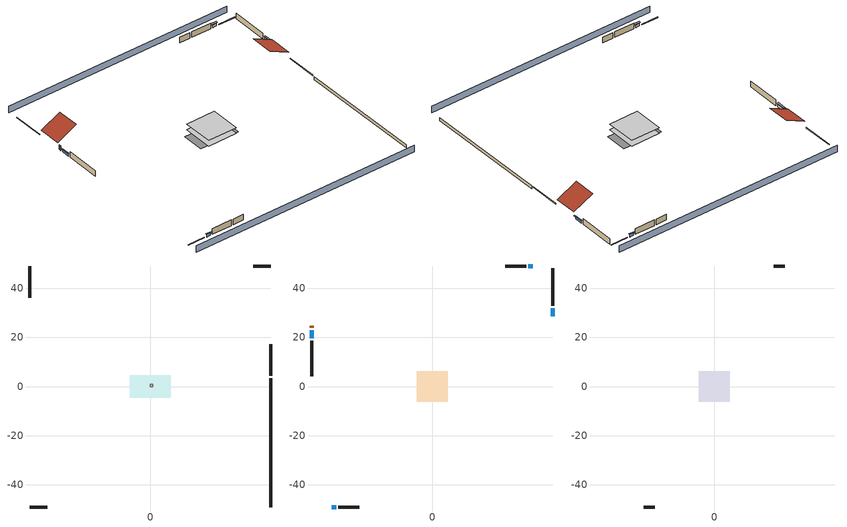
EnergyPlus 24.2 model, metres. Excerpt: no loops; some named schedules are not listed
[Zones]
crawlspace - vented
 floor foundation (Slab1 construction): -8.43,-4.68 -8.43,4.68 8.43,4.68 8.43,-4.68 z-0.91
 wall outside (RimJoist1 construction): 49.08,4.28 49.08,17.26 z0.3:0.61
 wall outside (RimJoist2 construction): -49.08,-49.08 -41.85,-49.08 z0.3:0.61
 wall outside (RimJoist3 construction): -49.08,49.08 -49.08,36.09 z0.3:0.61
 wall outside (RimJoist4 construction): 49.08,49.08 41.85,49.08 z0.3:0.61
 wall foundation (FoundationWall1 construction): 49.08,-49.08 49.08,3.35 z-0.91:0.3
furnace airloop ret air zone
 floor adiabatic (AdiabaticConst): 0,0 0,1 1,1 1,0 z0
 wall adiabatic (AdiabaticConst): 0,1 0,0 1,0 1,1 0,1 z0:1
 ceiling adiabatic (AdiabaticConst): 1,0 1,1 0,1 0,0 z1
conditioned space
 floor to crawlspace - vented (Floor1 construction): -6.28,-6.28 -6.28,6.28 6.28,6.28 6.28,-6.28 z0.3
 wall outside (AdiabaticWallConstruction 1): -49.08,24.84 -49.08,23.93 z0.3:2.34
 wall outside (AdiabaticWallConstruction): 49.08,28.51 49.08,31.88 / -49.08,23 -49.08,19.63 z0.3:1.4; -40.92,-49.08 -39.15,-49.08 / 40.92,49.08 39.15,49.08 z0.3:1.46
 wall outside (Wall1 construction): 49.08,32.81 49.08,48.15 z0.3:2.74
 wall outside (Wall2 construction): -38.22,-49.08 -29.7,-49.08 z0.3:2.74
 wall outside (Wall3 construction): -49.08,18.7 -49.08,4.13 z0.3:2.74
 wall outside (Wall4 construction): 38.22,49.08 29.7,49.08 z0.3:2.74
 window (WindowConstruction): 49.08,28.51 49.08,31.88 z0.3:1.4
 window (WindowConstruction 1): -40.92,-49.08 -39.15,-49.08 z0.3:1.46
 window (WindowConstruction 2): -49.08,23 -49.08,19.63 z0.3:1.4
 window (WindowConstruction 3): 40.92,49.08 39.15,49.08 z0.3:1.46
 door (Door): -49.08,24.84 -49.08,23.93 z0.3:2.34
attic - vented
 floor to conditioned space (Floor2 construction Reversed): -6.28,-6.28 -6.28,6.28 6.28,6.28 6.28,-6.28 z2.74
 wall outside (Wall5 construction): -28.77,-49.08 -24.28,-49.08 z0.3:2.74
 wall outside (Wall6 construction): 28.77,49.08 24.28,49.08 z0.3:2.74
 roof outside (Roof1 construction): 49.08,27.58,2.74 40.68,27.58,6.94 40.68,18.19,6.94 49.08,18.19,2.74
 roof outside (Roof2 construction): -49.08,25.77,2.74 -40.68,25.77,6.94 -40.68,35.16,6.94 -49.08,35.16,2.74
shading: 49.08,53.65 -49.08,53.65 / -49.08,-53.65 49.08,-53.65 z0:2.74; 49.08,32.19 49.08,28.21 49.69,28.21 49.69,32.19 z1.71; -38.85,-49.08 -41.23,-49.08 -41.23,-49.69 -38.85,-49.69 z1.77; -49.08,19.32 -49.08,23.3 -49.69,23.3 -49.69,19.32 z1.71; 38.85,49.08 41.23,49.08 41.23,49.69 38.85,49.69 z1.77
[Building]
Building 1: Terrain=Suburbs
[Site:Location]
Portland Intl Arpt_OR: Latitude {deg}=45.59; Longitude {deg}=-122.6; Time Zone {hr}=-8; Elevation {m}=33; Keep Site Location Information=Yes
[Site:GroundTemperature:Shallow]
10.2558, 8.96328, 8.85977, 9.47314, 11.9355, 14.3863, 16.5111, 17.8571, 17.9714, 16.8767, 14.8061, 12.4304
[Site:WaterMainsTemperature]
Calculation Method=Schedule; Temperature Schedule=mains temperature schedule
[Material] Roughness=Rough; Thermal Absorptance=0.9
Name | Thickness {m} | Conductivity {W/m-K} | Density {kg/m3} | Specific Heat {J/kg-K} | Solar Absorptance | Visible Absorptance
ceiling stud and cavity | 0.1397 | 0.118061 | 65.682 | 1177.47 | 0.7 | 0.7
concrete 8.0 in. | 0.2032 | 1.803125 | 2242.8 | 837.4 | 0.7 | 0.7
door material | 0.04445 | 0.0612267 | 512.64 | 1214.23 | 0.7 | 0.7
floor covering | 0.0127 | 0.0433444 | 54.468 | 1339.84 | 0.6 | 0.6
floor stud and cavity | 0.1397 | 0.923637 | 92.3553 | 1139.71 | 0.7 | 0.7
furniture material conditioned space 1 | 0.1524 | 0.115458 | 640.8 | 1214.23 | 0.6 | 0.6
gypsum board | 0.0127 | 0.160291 | 801 | 837.4 | 0.6 | 0.6
metal surfacing | 0.000508 | 50.0403 | 7801.74 | 460.57 | 0.9 | 0.9
osb sheathing 0.5 in. | 0.0127 | 0.115458 | 512.64 | 1214.23 | 0.6 | 0.6
osb sheathing 0.5 in. 1 | 0.0127 | 0.115458 | 512.64 | 1214.23 | 0.7 | 0.7
osb sheathing 0.75 in. | 0.01905 | 0.115458 | 512.64 | 1214.23 | 0.7 | 0.7
rim joist stud and cavity | 0.0508 | 0.178688 | 50.32683 | 1063.81 | 0.6 | 0.6
roof rigid ins | 0.00396442 | 0.029427 | 32.04 | 1214.23 | 0.7 | 0.7
soil 0.5 in. | 0.0127 | 1.3848 | 1842.3 | 418.7 | 0.7 | 0.7
wall rigid ins | 0.512978 | 0.029427 | 32.04 | 1214.23 | 0.7 | 0.7
wall stud and cavity | 0.1397 | 0.550994 | 139.0536 | 1170.24 | 0.7 | 0.7
wall stud and cavity 1 | 0.1397 | 0.727959 | 139.0536 | 1170.24 | 0.6 | 0.6
wall stud and cavity 2 | 0.0889 | 0.380278 | 52.3479 | 1209.89 | 0.7 | 0.7
wall stud and cavity 3 | 0.0889 | 0.391764 | 83.0341 | 1211.67 | 0.7 | 0.7
wood siding | 0.0254 | 0.102417 | 544.68 | 1172.36 | 0.85 | 0.85
wood siding 1; wood siding 2 | 0.0254 | 0.102417 | 544.68 | 1172.36 | 0.7 | 0.7
[Material:NoMass]
Adiabatic: Roughness=Rough; Thermal Resistance {m2-K/W}=176.1; Thermal Absorptance=0.9; Solar Absorptance=0.7; Visible Absorptance=0.7
[WindowMaterial:SimpleGlazingSystem]
WindowMaterial: U-Factor {W/m2-K}=2.78222; Solar Heat Gain Coefficient=0.56
[Construction]
AdiabaticConst: Adiabatic
AdiabaticWallConstruction: wood siding 1, wall rigid ins, wall stud and cavity 2, gypsum board
AdiabaticWallConstruction 1: wood siding 2, wall rigid ins, wall stud and cavity 2, gypsum board
Door: door material
Floor1 construction: floor stud and cavity, osb sheathing 0.75 in., floor covering
Floor2 construction Reversed: gypsum board, ceiling stud and cavity
FoundationWall1 construction: concrete 8.0 in.
furniture construction conditioned space 1: furniture material conditioned space 1
PartitionWallConstruction: gypsum board, wall stud and cavity 3, gypsum board
RimJoist1 construction; RimJoist2 construction; RimJoist3 construction; RimJoist4 construction: wood siding, rim joist stud and cavity
Roof1 construction; Roof2 construction: metal surfacing, roof rigid ins, osb sheathing 0.5 in.
Slab1 construction: soil 0.5 in.
Wall1 construction; Wall2 construction; Wall3 construction; Wall4 construction: wood siding, osb sheathing 0.5 in. 1, wall stud and cavity, gypsum board
Wall5 construction; Wall6 construction: wood siding, osb sheathing 0.5 in. 1, wall stud and cavity 1
WindowConstruction; WindowConstruction 1; WindowConstruction 2; WindowConstruction 3: WindowMaterial
[Zone] Multiplier=1
Name | Volume {m3} | Part of Total Floor Area
attic - vented | 147.678 | Yes
conditioned space | 384.656 | Yes
crawlspace - vented | 192.328 | Yes
furnace airloop ret air zone | 1 | No
[Space]
Name | Zone | Volume {m3} | Space Type
attic - vented 1 | attic - vented | 147.678
conditioned space 1 | conditioned space | 384.656
crawlspace - vented 1 | crawlspace - vented | 192.328
furnace airloop ret air space | furnace airloop ret air zone |  | Plenum Space Type
[ZoneInfiltration:EffectiveLeakageArea]
infil attic - vented 1: Zone or Space=attic - vented 1; Schedule=Always On Discrete; Effective Air Leakage Area {cm2}=5257.79; Stack Coefficient=0.000195296; Wind Coefficient=3.68758e-05
[ZoneMixing] Schedule=Always On Continuous; Design Flow Rate Calculation Method=Flow/Zone; Design Flow Rate {m3/s}=0
Name | Zone or Space | Source Zone or Space
whole house fan mix | attic - vented | conditioned space
furnace airloop_0 ZoneMixDZToCond mix | conditioned space | crawlspace - vented
furnace airloop_0 ZoneMixCondToDZ mix | crawlspace - vented | conditioned space
[SurfaceProperty:IncidentSolarMultiplier] Incident Solar Multiplier=1; Incident Solar Multiplier Schedule=trans schedule winter=0.85 summer=0.7
Window1; Window2; Window3; Window4
[InternalMass] Zone or ZoneList=conditioned space; Space or SpaceList=conditioned space 1
Name | Construction | Surface Area {m2}
furniture mass conditioned space 1 | furniture construction conditioned space 1 | 63.09974
partition wall mass | PartitionWallConstruction | 157.749
[Lights]
interior lighting: Zone or ZoneList or Space or SpaceList=conditioned space 1; Schedule=lighting_interior; Design Level Calculation Method=LightingLevel; Lighting Level {W}=319.562; Return Air Fraction=0; Fraction Radiant=0.6; Fraction Visible=0.2; Fraction Replaceable=1
[People]
occupants: Zone or ZoneList or Space or SpaceList=conditioned space 1; Number of People Schedule=occupants; Number of People Calculation Method=People; Number of People=4; Fraction Radiant=0.314171; Sensible Heat Fraction=0.56303; Activity Level Schedule=occupants activity schedule; Carbon Dioxide Generation Rate {m3/s-W}=0; Enable ASHRAE 55 Comfort Warnings=No; Mean Radiant Temperature Calculation Type=EnclosureAveraged
[ElectricEquipment] Zone or ZoneList or Space or SpaceList=conditioned space 1; Design Level Calculation Method=EquipmentLevel
Name | Schedule | Design Level {W} | Fraction Latent | Fraction Radiant | Fraction Lost
ceiling fan | ceiling_fan | 16.7349 | 0 | 0.558 | 0
clothes dryer | clothes_dryer | 5766.79 | 0.015 | 0.081 | 0.85
clothes washer | clothes_washer | 345.401 | 0.03 | 0.162 | 0.7
cooking range | cooking_range | 1279.54 | 0.08 | 0.432 | 0.2
dishwasher | dishwasher | 719.64 | 0.3 | 0.18 | 0.4
freezer | freezer schedule | 194.914 | 0 | 0.6 | 0
fridge | fridge schedule | 43.7215 | 0 | 0.6 | 0
fridge 1 | fridge schedule 1 | 90.9498 | 0 | 0.6 | 0
mech vent bath fan 0 | mech vent bath fan 0 schedule | 30 | 0 | 0 | 1
mech vent house fan | mech vent house fan schedule | 0 | 0 | 0 | 1
mech vent house fan cfis | mech vent house fan cfis schedule | 0 | 0 | 0 | 0
mech vent range fan 0 | mech vent range fan 0 schedule | 30 | 0 | 0 | 1
misc plug loads | plug_loads_other | 409.717 | 0.021 | 0.558 | 0.049
misc tv | plug_loads_tv | 763.706 | 0 | 0.6 | 0
whole house fan | Always On Discrete | 0 | 0 | 0 | 1
[OtherEquipment] Design Level Calculation Method=EquipmentLevel
Name | Fuel Type | Zone or ZoneList or Space or SpaceList | Schedule | Design Level {W} | Fraction Latent | Fraction Radiant | Fraction Lost
clothes dryer 1 | Electricity | conditioned space 1 | clothes_dryer | 0 | 0.015 | 0.081 | 0.85
cooking range 1 | Electricity | conditioned space 1 | cooking_range | 0 | 0.08 | 0.432 | 0.2
furnace airloop_0 SupCondToLv; furnace airloop_0 SupSensLkToCond; mech vent house fan sensible load; water heater sens | None | conditioned space 1 | Always On Discrete | 0 | 0 | 0 | 0
furnace airloop_0 SupLatLkToCond; mech vent house fan latent load; water heater lat | None | conditioned space 1 | Always On Discrete | 0 | 1 | 0 | 0
general water use latent | None | conditioned space 1 | general water use schedule | 81.0615 | 1 | 0 | 0
general water use sensible | None | conditioned space 1 | general water use schedule | -79.8895 | 0 | 0.6 | 0
water heater energy adjustment1 | Electricity | conditioned space 1 | Always On Discrete | 0.01 | 0 | 0 | 1
furnace airloop_0 RetCondToDZ; furnace airloop_0 SupCondToDZ; furnace airloop_0 SupSensLkToDZ | None | crawlspace - vented 1 | Always On Discrete | 0 | 0 | 0 | 0
furnace airloop_0 SupLatLkToDZ | None | crawlspace - vented 1 | Always On Discrete | 0 | 1 | 0 | 0
furnace airloop_0 RetCondToRP; furnace airloop_0 RetSensLkToRP | None | furnace airloop ret air space | Always On Discrete | 0 | 0 | 0 | 0
furnace airloop_0 RetLatLkToRP | None | furnace airloop ret air space | Always On Discrete | 0 | 1 | 0 | 0
[ZoneInfiltration:DesignFlowRate] Schedule=Always On Discrete
Name | Zone or ZoneList or Space or SpaceList | Design Flow Rate Calculation Method | Design Flow Rate {m3/s} | Air Changes per Hour {1/hr} | Constant Term Coefficient | Temperature Term Coefficient | Velocity Term Coefficient | Velocity Squared Term Coefficient
infil flow; natural vent flow; whole house fan flow | conditioned space 1 | Flow/Zone | 0
crawlspace_vented 1 duct leakage imbalance infil flow | crawlspace - vented 1 | Flow/Zone | 0
infil crawlspace - vented 1 | crawlspace - vented 1 | AirChanges/Hour |  | 2.6013 | 1 | 0 | 0 | 0
[SurfaceProperty:ExposedFoundationPerimeter]
Slab1: Exposed Perimeter Calculation Method=TotalExposedPerimeter; Total Exposed Perimeter {m}=52.4256
[SpaceList]
Plenum Space Type: furnace airloop ret air space
[AvailabilityManager:Scheduled]
furnace airloop Availability Manager: Schedule=Always On Discrete
[AirLoopHVAC:ReturnPlenum]
Air Loop HVAC Return Plenum 1: Zone=furnace airloop ret air zone
[WaterUse:Equipment]
dishwasher: Peak Flow Rate {m3/s}=8.87406e-06; Flow Rate Fraction Schedule=hot_water_dishwasher
[Foundation:Kiva]
Foundation Kiva 1: Initial Indoor Air Temperature {C}=8.52769; Wall Height Above Grade {m}=0.3048; Wall Depth Below Slab {m}=0.2032
[Foundation:Kiva:Settings]
Soil Conductivity {W/m-K}=1.3848; Soil Density {kg/m3}=1842.3; Soil Specific Heat {J/kg-K}=418.7; Ground Solar Absorptivity=0.9; Ground Thermal Absorptivity=0.9; Ground Surface Roughness {m}=0.03; Far-Field Width {m}=40; Deep-Ground Boundary Condition=ZeroFlux; Deep-Ground Depth {m}=40; Minimum Cell Dimension {m}=0.2; Maximum Cell Growth Coefficient=3; Simulation Timestep=Timestep
[Exterior:Lights]
exterior lighting: Schedule=exterior lighting schedule; Design Level {W}=7.09205
[EnergyManagementSystem:GlobalVariable]
furnace_airloop_0_DuctImbalLkExhFanEquivCond
furnace_airloop_0_DuctImbalLkExhFanEquivDZ
furnace_airloop_0_DuctImbalLkSupFanEquivCond
furnace_airloop_0_DuctImbalLkSupFanEquivDZ
furnace_airloop_0_DZ_T
furnace_airloop_0_DZ_W
furnace_airloop_0_RetCondToDZ
furnace_airloop_0_RetCondToRP
furnace_airloop_0_RetLatLkToRP
furnace_airloop_0_RetSensLkToRP
furnace_airloop_0_SupCondToDZ
furnace_airloop_0_SupCondToLv
furnace_airloop_0_SupLatLkToCond
furnace_airloop_0_SupLatLkToDZ
furnace_airloop_0_SupSensLkToCond
furnace_airloop_0_SupSensLkToDZ
furnace_airloop_0_ZoneMixCondToDZ
furnace_airloop_0_ZoneMixDZToCond
furnace_airloop_AH_MFR
furnace_airloop_AH_Tout
furnace_airloop_AH_VFR
furnace_airloop_AH_Wout
furnace_airloop_Fan_RTF
furnace_airloop_RA_T
furnace_airloop_Ra_W
infil_program_Qfan
infil_program_Qinf
natural_vent_program_Qnv
natural_vent_program_Qwhf
[EnergyManagementSystem:Sensor]
Name | Output:Variable or Output:Meter Index Key | Output:Variable or Output:Meter
airflow_gain | infil flow | Infiltration Sensible Heat Gain Energy
airflow_gain_1 | natural vent flow | Infiltration Sensible Heat Gain Energy
airflow_gain_2 | whole house fan flow | Infiltration Sensible Heat Gain Energy
airflow_loss | infil flow | Infiltration Sensible Heat Loss Energy
airflow_loss_1 | natural vent flow | Infiltration Sensible Heat Loss Energy
airflow_loss_2 | whole house fan flow | Infiltration Sensible Heat Loss Energy
clg_load_cond |  | Cooling:EnergyTransfer:Zone:CONDITIONED SPACE
clg_load_duct |  | Cooling:EnergyTransfer:Zone:FURNACE AIRLOOP RET AIR ZONE
clg_sp_s; clg_sp_s_1 | cooling setpoint | Schedule Value
clothes_dryer_exhaust_0_sch_s | clothes_dryer | Schedule Value
cool_season | cooling season schedule | Schedule Value
ducts_conv | furnace airloop_0 RetCondToRP | Other Equipment Convective Heating Energy
ducts_conv_1 | furnace airloop_0 RetLatLkToRP | Other Equipment Convective Heating Energy
ducts_conv_2 | furnace airloop_0 RetSensLkToRP | Other Equipment Convective Heating Energy
ducts_conv_3 | furnace airloop_0 SupCondToLv | Other Equipment Convective Heating Energy
ducts_conv_4 | furnace airloop_0 SupLatLkToCond | Other Equipment Convective Heating Energy
ducts_conv_5 | furnace airloop_0 SupSensLkToCond | Other Equipment Convective Heating Energy
ducts_rad | furnace airloop_0 RetCondToRP | Other Equipment Radiant Heating Energy
ducts_rad_1 | furnace airloop_0 RetLatLkToRP | Other Equipment Radiant Heating Energy
ducts_rad_2 | furnace airloop_0 RetSensLkToRP | Other Equipment Radiant Heating Energy
ducts_rad_3 | furnace airloop_0 SupCondToLv | Other Equipment Radiant Heating Energy
ducts_rad_4 | furnace airloop_0 SupLatLkToCond | Other Equipment Radiant Heating Energy
ducts_rad_5 | furnace airloop_0 SupSensLkToCond | Other Equipment Radiant Heating Energy
furnace_airloop_0_DZ_T_s | crawlspace - vented | Zone Air Temperature
furnace_airloop_0_DZ_W_s | crawlspace - vented | Zone Mean Air Humidity Ratio
furnace_airloop_AH_MFR_s | Node 6 | System Node Mass Flow Rate
furnace_airloop_AH_Tout_s | Node 6 | System Node Temperature
furnace_airloop_AH_VFR_s | Node 6 | System Node Current Density Volume Flow Rate
furnace_airloop_AH_Wout_s | Node 6 | System Node Humidity Ratio
furnace_airloop_RA_T_s | Node 9 | System Node Temperature
furnace_airloop_Ra_W_s | Node 9 | System Node Humidity Ratio
htg_load_cond |  | Heating:EnergyTransfer:Zone:CONDITIONED SPACE
htg_load_duct |  | Heating:EnergyTransfer:Zone:FURNACE AIRLOOP RET AIR ZONE
htg_sp_s; htg_sp_s_1 | heating setpoint | Schedule Value
ig_ee_conv | ceiling fan | Electric Equipment Convective Heating Energy
ig_ee_conv_1 | clothes dryer | Electric Equipment Convective Heating Energy
ig_ee_conv_10 | whole house fan | Electric Equipment Convective Heating Energy
ig_ee_conv_3 | cooking range | Electric Equipment Convective Heating Energy
ig_ee_conv_4 | dishwasher | Electric Equipment Convective Heating Energy
ig_ee_conv_5 | freezer | Electric Equipment Convective Heating Energy
ig_ee_conv_6 | fridge | Electric Equipment Convective Heating Energy
ig_ee_conv_7 | fridge 1 | Electric Equipment Convective Heating Energy
ig_ee_conv_8 | misc plug loads | Electric Equipment Convective Heating Energy
ig_ee_conv_9 | misc tv | Electric Equipment Convective Heating Energy
ig_ee_rad | ceiling fan | Electric Equipment Radiant Heating Energy
ig_ee_rad_1 | clothes dryer | Electric Equipment Radiant Heating Energy
ig_ee_rad_10 | whole house fan | Electric Equipment Radiant Heating Energy
ig_ee_rad_3 | cooking range | Electric Equipment Radiant Heating Energy
ig_ee_rad_4 | dishwasher | Electric Equipment Radiant Heating Energy
ig_ee_rad_5 | freezer | Electric Equipment Radiant Heating Energy
ig_ee_rad_6 | fridge | Electric Equipment Radiant Heating Energy
ig_ee_rad_7 | fridge 1 | Electric Equipment Radiant Heating Energy
ig_ee_rad_8 | misc plug loads | Electric Equipment Radiant Heating Energy
ig_ee_rad_9 | misc tv | Electric Equipment Radiant Heating Energy
ig_lgt_conv | interior lighting | Lights Convective Heating Energy
ig_lgt_rad | interior lighting | Lights Radiant Heating Energy
ig_lgt_vis | interior lighting | Lights Visible Radiation Heating Energy
ig_oe_conv | clothes dryer 1 | Other Equipment Convective Heating Energy
ig_oe_conv_1 | cooking range 1 | Other Equipment Convective Heating Energy
ig_oe_conv_2 | general water use latent | Other Equipment Convective Heating Energy
ig_oe_conv_3 | general water use sensible | Other Equipment Convective Heating Energy
ig_oe_conv_4 | water heater energy adjustment1 | Other Equipment Convective Heating Energy
ig_oe_conv_5 | water heater lat | Other Equipment Convective Heating Energy
ig_oe_conv_6 | water heater sens | Other Equipment Convective Heating Energy
ig_oe_rad | clothes dryer 1 | Other Equipment Radiant Heating Energy
ig_oe_rad_1 | cooking range 1 | Other Equipment Radiant Heating Energy
ig_oe_rad_2 | general water use latent | Other Equipment Radiant Heating Energy
ig_oe_rad_3 | general water use sensible | Other Equipment Radiant Heating Energy
ig_oe_rad_4 | water heater energy adjustment1 | Other Equipment Radiant Heating Energy
ig_oe_rad_5 | water heater lat | Other Equipment Radiant Heating Energy
ig_oe_rad_6 | water heater sens | Other Equipment Radiant Heating Energy
ig_ppl_conv | occupants | People Convective Heating Energy
ig_ppl_rad | occupants | People Radiant Heating Energy
im_conv | furniture mass conditioned space 1 | Surface Inside Face Convection Heat Gain Energy
im_conv_1 | partition wall mass | Surface Inside Face Convection Heat Gain Energy
im_ig | furniture mass conditioned space 1 | Surface Inside Face Internal Gains Radiation Heat Gain Energy
im_ig_1 | partition wall mass | Surface Inside Face Internal Gains Radiation Heat Gain Energy
im_lgt | furniture mass conditioned space 1 | Surface Inside Face Lights Radiation Heat Gain Energy
im_lgt_1 | partition wall mass | Surface Inside Face Lights Radiation Heat Gain Energy
im_sol | furniture mass conditioned space 1 | Surface Inside Face Solar Radiation Heat Gain Energy
im_sol_1 | partition wall mass | Surface Inside Face Solar Radiation Heat Gain Energy
im_surf | furniture mass conditioned space 1 | Surface Inside Face Net Surface Thermal Radiation Heat Gain Energy
im_surf_1 | partition wall mass | Surface Inside Face Net Surface Thermal Radiation Heat Gain Energy
mech_vent_bath_fan_0_sch_s | mech vent bath fan 0 schedule | Schedule Value
mech_vent_range_fan_0_sch_s | mech vent range fan 0 schedule | Schedule Value
mv_conv | mech vent bath fan 0 | Electric Equipment Convective Heating Energy
mv_conv_1 | mech vent house fan | Electric Equipment Convective Heating Energy
mv_conv_2 | mech vent house fan cfis | Electric Equipment Convective Heating Energy
mv_conv_3 | mech vent range fan 0 | Electric Equipment Convective Heating Energy
mv_conv_4 | mech vent house fan latent load | Other Equipment Convective Heating Energy
mv_conv_5 | mech vent house fan sensible load | Other Equipment Convective Heating Energy
mv_rad | mech vent bath fan 0 | Electric Equipment Radiant Heating Energy
mv_rad_1 | mech vent house fan | Electric Equipment Radiant Heating Energy
mv_rad_2 | mech vent house fan cfis | Electric Equipment Radiant Heating Energy
mv_rad_3 | mech vent range fan 0 | Electric Equipment Radiant Heating Energy
mv_rad_4 | mech vent house fan latent load | Other Equipment Radiant Heating Energy
mv_rad_5 | mech vent house fan sensible load | Other Equipment Radiant Heating Energy
natural_vent_s | natural vent schedule | Schedule Value
out_pb_s |  | Site Outdoor Air Barometric Pressure
out_wt_s |  | Site Outdoor Air Humidity Ratio
site_vw_s |  | Site Wind Speed
ss_back_out | Window1 | Surface Window Shortwave from Zone Back Out Window Heat Transfer Rate
ss_back_out_1 | Window2 | Surface Window Shortwave from Zone Back Out Window Heat Transfer Rate
ss_back_out_2 | Window3 | Surface Window Shortwave from Zone Back Out Window Heat Transfer Rate
ss_back_out_3 | Window4 | Surface Window Shortwave from Zone Back Out Window Heat Transfer Rate
ss_conv | Door1 | Surface Inside Face Convection Heat Gain Energy
ss_conv_1 | Window1 | Surface Inside Face Convection Heat Gain Energy
ss_conv_2 | Window2 | Surface Inside Face Convection Heat Gain Energy
ss_conv_3 | Window3 | Surface Inside Face Convection Heat Gain Energy
ss_conv_4 | Window4 | Surface Inside Face Convection Heat Gain Energy
ss_ig | Door1 | Surface Inside Face Internal Gains Radiation Heat Gain Energy
ss_ig_1 | Window1 | Surface Inside Face Internal Gains Radiation Heat Gain Energy
ss_ig_2 | Window2 | Surface Inside Face Internal Gains Radiation Heat Gain Energy
ss_ig_3 | Window3 | Surface Inside Face Internal Gains Radiation Heat Gain Energy
ss_ig_4 | Window4 | Surface Inside Face Internal Gains Radiation Heat Gain Energy
ss_lgt | Door1 | Surface Inside Face Lights Radiation Heat Gain Energy
ss_sol | Door1 | Surface Inside Face Solar Radiation Heat Gain Energy
ss_surf | Door1 | Surface Inside Face Net Surface Thermal Radiation Heat Gain Energy
ss_surf_1 | Window1 | Surface Inside Face Net Surface Thermal Radiation Heat Gain Energy
ss_surf_2 | Window2 | Surface Inside Face Net Surface Thermal Radiation Heat Gain Energy
ss_surf_3 | Window3 | Surface Inside Face Net Surface Thermal Radiation Heat Gain Energy
ss_surf_4 | Window4 | Surface Inside Face Net Surface Thermal Radiation Heat Gain Energy
ss_trans_in | Window1 | Surface Window Transmitted Solar Radiation Rate
ss_trans_in_1 | Window2 | Surface Window Transmitted Solar Radiation Rate
ss_trans_in_2 | Window3 | Surface Window Transmitted Solar Radiation Rate
ss_trans_in_3 | Window4 | Surface Window Transmitted Solar Radiation Rate
ss_trans_out | Window1 | Surface Inside Face Initial Transmitted Diffuse Transmitted Out Window Solar Radiation Rate
ss_trans_out_1 | Window2 | Surface Inside Face Initial Transmitted Diffuse Transmitted Out Window Solar Radiation Rate
ss_trans_out_2 | Window3 | Surface Inside Face Initial Transmitted Diffuse Transmitted Out Window Solar Radiation Rate
ss_trans_out_3 | Window4 | Surface Inside Face Initial Transmitted Diffuse Transmitted Out Window Solar Radiation Rate
s_conv | Floor1 | Surface Inside Face Convection Heat Gain Energy
s_conv_1 | Floor2 | Surface Inside Face Convection Heat Gain Energy
s_conv_2 | Wall1 | Surface Inside Face Convection Heat Gain Energy
s_conv_3 | Wall2 | Surface Inside Face Convection Heat Gain Energy
s_conv_4 | Wall3 | Surface Inside Face Convection Heat Gain Energy
s_conv_5 | Wall4 | Surface Inside Face Convection Heat Gain Energy
s_ig | Floor1 | Surface Inside Face Internal Gains Radiation Heat Gain Energy
s_ig_1 | Floor2 | Surface Inside Face Internal Gains Radiation Heat Gain Energy
s_ig_2 | Wall1 | Surface Inside Face Internal Gains Radiation Heat Gain Energy
s_ig_3 | Wall2 | Surface Inside Face Internal Gains Radiation Heat Gain Energy
s_ig_4 | Wall3 | Surface Inside Face Internal Gains Radiation Heat Gain Energy
s_ig_5 | Wall4 | Surface Inside Face Internal Gains Radiation Heat Gain Energy
s_lgt | Floor1 | Surface Inside Face Lights Radiation Heat Gain Energy
s_lgt_1 | Floor2 | Surface Inside Face Lights Radiation Heat Gain Energy
s_lgt_2 | Wall1 | Surface Inside Face Lights Radiation Heat Gain Energy
s_lgt_3 | Wall2 | Surface Inside Face Lights Radiation Heat Gain Energy
s_lgt_4 | Wall3 | Surface Inside Face Lights Radiation Heat Gain Energy
s_lgt_5 | Wall4 | Surface Inside Face Lights Radiation Heat Gain Energy
s_sol | Floor1 | Surface Inside Face Solar Radiation Heat Gain Energy
s_sol_1 | Floor2 | Surface Inside Face Solar Radiation Heat Gain Energy
s_sol_2 | Wall1 | Surface Inside Face Solar Radiation Heat Gain Energy
